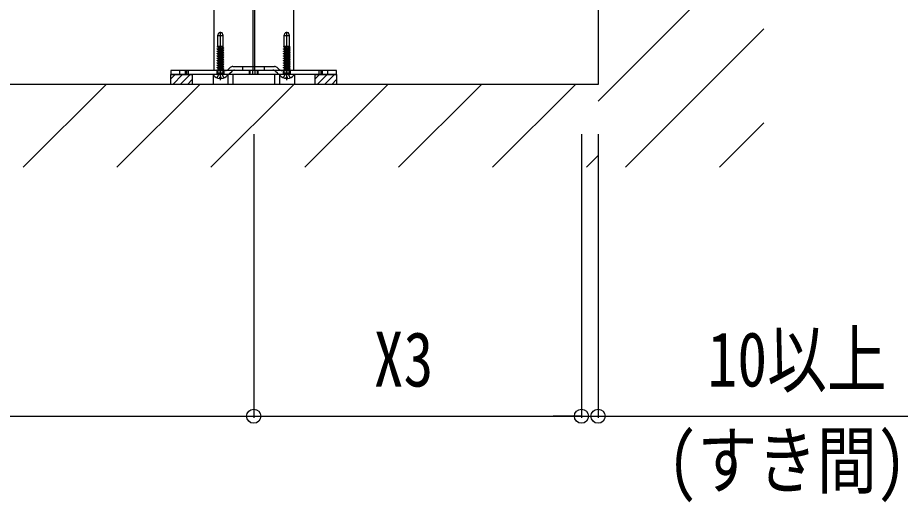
# Model space of a CAD drawing. Units: millimetres, scale not verified. Extents: x -4205 to 4205, y -2970 to 2970.
# Drawn here: x 2402 to 2934, y -1082 to -790 of the extents above; entities that cross this region are included whole.
import ezdxf
from ezdxf.enums import TextEntityAlignment as Align

# ---------------------------------------------------------------- set-up
doc = ezdxf.new("R2010")
doc.units = ezdxf.units.MM
doc.header["$LTSCALE"] = 20
for name, color, linetype in [('0-5_YKK_13', 4, 'Continuous'), ('0-6_YKK_D', 6, 'Continuous'), ('0-8_YSS_K', 3, 'Continuous')]:
    doc.layers.add(name, color=color, linetype=linetype)
doc.styles.add('ＭＳ ゴシック', font='')
doc.styles.get('ＭＳ ゴシック').set_extended_font_data('MS Gothic')

msp = doc.modelspace()

# ---------------------------------------------------------------- linework, layer by layer
at = {"layer": '0-5_YKK_13'}
for p, q in [((2520, -711.7), (2520, -821.7)), ((2543.5, -711.7), (2543.5, -821.7)), ((2544.5, -711.7), (2544.5, -821.7)), ((2568, -711.7), (2568, -821.7)), ((2522.4, -800.5), (2522.95, -799)), ((2522.4, -807), (2522.4, -800.5)), ((2525.05, -799), (2522.95, -799)), ((2524, -827.5), (2524, -798.34)), ((2525.6, -807), (2525.6, -800.5)), ((2562.4, -800.5), (2562.95, -799)), ((2562.4, -807), (2562.4, -800.5)), ((2565.05, -799), (2562.95, -799)), ((2564, -827.5), (2564, -798.34)), ((2565.6, -807), (2565.6, -800.5)), ((2522, -807.29), (2523.69, -807)), ((2522, -807.19), (2523.12, -807)), ((2522, -807.19), (2522.33, -807)), ((2522, -807.29), (2522, -807.19)), ((2522, -807.29), (2522.5, -807.58)), ((2522, -808.6), (2526, -807.91)), ((2522, -808.7), (2526, -808.01)), ((2522, -808.6), (2522.5, -808.31)), ((2522.33, -807), (2525.6, -807)), ((2522.5, -807.58), (2525.02, -807)), ((2522.5, -807.58), (2522.5, -808.2)), ((2522.5, -807.58), (2522.5, -808.31)), ((2522.5, -808.31), (2525.5, -807.62)), ((2522.5, -808.99), (2525.5, -808.3)), ((2525.5, -807), (2525.5, -807.51)), ((2525.5, -807), (2525.5, -807.62)), ((2525.5, -807.62), (2526, -807.91)), ((2525.5, -808.3), (2526, -808.01)), ((2526, -808.01), (2526, -807.91)), ((2562, -807.29), (2563.69, -807)), ((2562, -807.19), (2563.12, -807)), ((2562, -807.19), (2562.33, -807)), ((2562, -807.29), (2562, -807.19)), ((2562, -807.29), (2562.5, -807.58)), ((2562, -808.6), (2566, -807.91)), ((2562, -808.7), (2566, -808.01)), ((2562, -808.6), (2562.5, -808.31)), ((2562.33, -807), (2565.6, -807)), ((2562.5, -807.58), (2565.02, -807)), ((2562.5, -807.58), (2562.5, -808.2)), ((2562.5, -807.58), (2562.5, -808.31)), ((2562.5, -808.31), (2565.5, -807.62)), ((2562.5, -808.99), (2565.5, -808.3)), ((2565.5, -807), (2565.5, -807.51)), ((2565.5, -807), (2565.5, -807.62)), ((2565.5, -807.62), (2566, -807.91)), ((2565.5, -808.3), (2566, -808.01)), ((2566, -808.01), (2566, -807.91)), ((2522, -808.7), (2522, -808.6)), ((2522, -808.7), (2522.5, -808.99)), ((2522, -810.01), (2526, -809.32)), ((2522, -810.11), (2526, -809.42)), ((2522, -810.01), (2522.5, -809.72)), ((2522, -810.11), (2522, -810.01)), ((2522, -810.11), (2522.5, -810.4)), ((2522, -811.42), (2526, -810.73)), ((2522, -811.52), (2526, -810.83)), ((2522, -811.42), (2522.5, -811.13)), ((2522, -811.52), (2522, -811.42)), ((2522, -811.52), (2522.5, -811.81)), ((2522, -812.83), (2526, -812.14)), ((2522, -812.93), (2526, -812.24)), ((2522, -812.83), (2522.5, -812.54)), ((2522, -812.93), (2522, -812.83)), ((2522, -812.93), (2522.5, -813.22)), ((2522, -814.24), (2526, -813.55)), ((2522, -814.34), (2526, -813.65)), ((2522.5, -808.99), (2522.5, -809.72)), ((2525.5, -809.03), (2522.5, -809.72)), ((2522.5, -810.4), (2525.5, -809.71)), ((2522.5, -810.4), (2522.5, -811.13)), ((2522.5, -811.13), (2525.5, -810.44)), ((2522.5, -811.81), (2525.5, -811.12)), ((2522.5, -811.81), (2522.5, -812.54)), ((2525.5, -811.85), (2522.5, -812.54)), ((2522.5, -813.22), (2525.5, -812.53)), ((2522.5, -813.22), (2522.5, -813.95)), ((2522.5, -813.95), (2525.5, -813.26)), ((2522.5, -814.5), (2525.5, -813.81)), ((2525.5, -809.71), (2526, -809.42)), ((2525.5, -809.71), (2525.5, -810.44)), ((2525.5, -810.44), (2526, -810.73)), ((2525.5, -811.12), (2526, -810.83)), ((2525.5, -812.53), (2526, -812.24)), ((2525.5, -812.53), (2525.5, -813.26)), ((2525.5, -813.26), (2526, -813.55)), ((2525.5, -813.94), (2526, -813.65)), ((2526, -809.42), (2526, -809.32)), ((2526, -810.83), (2526, -810.73)), ((2526, -812.24), (2526, -812.14)), ((2526, -813.65), (2526, -813.55)), ((2562, -808.7), (2562, -808.6)), ((2562, -808.7), (2562.5, -808.99)), ((2562, -810.01), (2566, -809.32)), ((2562, -810.11), (2566, -809.42)), ((2562, -810.01), (2562.5, -809.72)), ((2562, -810.11), (2562, -810.01)), ((2562, -810.11), (2562.5, -810.4)), ((2562, -811.42), (2566, -810.73)), ((2562, -811.52), (2566, -810.83)), ((2562, -811.42), (2562.5, -811.13)), ((2562, -811.52), (2562, -811.42)), ((2562, -811.52), (2562.5, -811.81)), ((2562, -812.83), (2566, -812.14)), ((2562, -812.93), (2566, -812.24)), ((2562, -812.83), (2562.5, -812.54)), ((2562, -812.93), (2562, -812.83)), ((2562, -812.93), (2562.5, -813.22)), ((2562, -814.24), (2566, -813.55)), ((2562, -814.34), (2566, -813.65)), ((2562.5, -808.99), (2562.5, -809.72)), ((2565.5, -809.03), (2562.5, -809.72)), ((2562.5, -810.4), (2565.5, -809.71)), ((2562.5, -810.4), (2562.5, -811.13)), ((2562.5, -811.13), (2565.5, -810.44)), ((2562.5, -811.81), (2565.5, -811.12)), ((2562.5, -811.81), (2562.5, -812.54)), ((2565.5, -811.85), (2562.5, -812.54)), ((2562.5, -813.22), (2565.5, -812.53)), ((2562.5, -813.22), (2562.5, -813.95)), ((2562.5, -813.95), (2565.5, -813.26)), ((2562.5, -814.5), (2565.5, -813.81)), ((2565.5, -809.71), (2566, -809.42)), ((2565.5, -809.71), (2565.5, -810.44)), ((2565.5, -810.44), (2566, -810.73)), ((2565.5, -811.12), (2566, -810.83)), ((2565.5, -812.53), (2566, -812.24)), ((2565.5, -812.53), (2565.5, -813.26)), ((2565.5, -813.26), (2566, -813.55)), ((2565.5, -813.94), (2566, -813.65)), ((2566, -809.42), (2566, -809.32)), ((2566, -810.83), (2566, -810.73)), ((2566, -812.24), (2566, -812.14)), ((2566, -813.65), (2566, -813.55)), ((2522, -814.24), (2522.5, -813.95)), ((2522, -814.34), (2522, -814.24)), ((2522, -814.34), (2522.5, -814.63)), ((2522, -815.65), (2526, -814.96)), ((2522, -815.75), (2526, -815.06)), ((2522, -815.65), (2522.5, -815.36)), ((2522, -815.75), (2522, -815.65)), ((2522, -815.75), (2522.5, -816.04)), ((2522, -817.06), (2526, -816.37)), ((2522, -817.16), (2526, -816.47)), ((2522, -817.06), (2522.5, -816.77)), ((2522, -817.16), (2522, -817.06)), ((2522, -817.16), (2522.5, -817.45)), ((2522, -818.47), (2526, -817.78)), ((2522, -818.57), (2526, -817.88)), ((2522, -818.47), (2522.5, -818.18)), ((2522, -818.57), (2522, -818.47)), ((2522, -818.57), (2522.5, -818.86)), ((2522.5, -814.63), (2525.5, -813.94)), ((2522.5, -814.63), (2522.5, -815.36)), ((2525.5, -814.67), (2522.5, -815.36)), ((2522.5, -816.04), (2525.5, -815.35)), ((2522.5, -816.04), (2522.5, -816.77)), ((2522.5, -816.77), (2525.5, -816.08)), ((2522.5, -817.45), (2525.5, -816.76)), ((2522.5, -817.45), (2522.5, -818.18)), ((2525.5, -817.49), (2522.5, -818.18)), ((2522.5, -818.86), (2525.5, -818.17)), ((2522.5, -818.86), (2522.5, -819.59)), ((2522.5, -819.59), (2525.5, -818.9)), ((2525.5, -813.94), (2525.5, -814.67)), ((2525.5, -814.67), (2526, -814.96)), ((2525.5, -815.35), (2526, -815.06)), ((2525.5, -815.35), (2525.5, -816.08)), ((2525.5, -816.08), (2526, -816.37)), ((2525.5, -816.76), (2526, -816.47)), ((2525.5, -818.17), (2526, -817.88)), ((2525.5, -818.17), (2525.5, -818.9)), ((2525.5, -818.9), (2526, -819.19)), ((2526, -815.06), (2526, -814.96)), ((2526, -816.47), (2526, -816.37)), ((2526, -817.88), (2526, -817.78)), ((2562, -814.24), (2562.5, -813.95)), ((2562, -814.34), (2562, -814.24)), ((2562, -814.34), (2562.5, -814.63)), ((2562, -815.65), (2566, -814.96)), ((2562, -815.75), (2566, -815.06)), ((2562, -815.65), (2562.5, -815.36)), ((2562, -815.75), (2562, -815.65)), ((2562, -815.75), (2562.5, -816.04)), ((2562, -817.06), (2566, -816.37)), ((2562, -817.16), (2566, -816.47)), ((2562, -817.06), (2562.5, -816.77)), ((2562, -817.16), (2562, -817.06)), ((2562, -817.16), (2562.5, -817.45)), ((2562, -818.47), (2566, -817.78)), ((2562, -818.57), (2566, -817.88)), ((2562, -818.47), (2562.5, -818.18)), ((2562, -818.57), (2562, -818.47)), ((2562, -818.57), (2562.5, -818.86)), ((2562.5, -814.63), (2565.5, -813.94)), ((2562.5, -814.63), (2562.5, -815.36)), ((2565.5, -814.67), (2562.5, -815.36)), ((2562.5, -816.04), (2565.5, -815.35)), ((2562.5, -816.04), (2562.5, -816.77)), ((2562.5, -816.77), (2565.5, -816.08)), ((2562.5, -817.45), (2565.5, -816.76)), ((2562.5, -817.45), (2562.5, -818.18)), ((2565.5, -817.49), (2562.5, -818.18)), ((2562.5, -818.86), (2565.5, -818.17)), ((2562.5, -818.86), (2562.5, -819.59)), ((2562.5, -819.59), (2565.5, -818.9)), ((2565.5, -813.94), (2565.5, -814.67)), ((2565.5, -814.67), (2566, -814.96)), ((2565.5, -815.35), (2566, -815.06)), ((2565.5, -815.35), (2565.5, -816.08)), ((2565.5, -816.08), (2566, -816.37)), ((2565.5, -816.76), (2566, -816.47)), ((2565.5, -818.17), (2566, -817.88)), ((2565.5, -818.17), (2565.5, -818.9)), ((2565.5, -818.9), (2566, -819.19)), ((2566, -815.06), (2566, -814.96)), ((2566, -816.47), (2566, -816.37)), ((2566, -817.88), (2566, -817.78)), ((2494, -821.7), (2494, -824)), ((2594, -821.7), (2494, -821.7)), ((2594, -824), (2494, -824)), ((2499.25, -821.7), (2499.25, -824)), ((2502.65, -821.7), (2502.65, -824)), ((2503.46, -821.7), (2503.46, -824)), ((2504.75, -824), (2504.75, -821.7)), ((2544, -824), (2507, -824)), ((2507, -824), (2507, -830)), ((2519.5, -824), (2519.5, -830)), ((2568, -821.7), (2520, -821.7)), ((2527.98, -824), (2520.02, -824)), ((2521.75, -821.7), (2521.75, -824)), ((2521.92, -826.08), (2522.85, -824.21)), ((2522, -819.88), (2526, -819.19)), ((2522, -819.98), (2526, -819.29)), ((2522, -819.88), (2522.5, -819.59)), ((2522, -819.98), (2522, -819.88)), ((2522, -819.98), (2522.5, -820.27)), ((2522, -821.29), (2526, -820.6)), ((2522, -821.39), (2526, -820.7)), ((2522, -821.29), (2522.5, -821)), ((2522, -821.39), (2522, -821.29)), ((2522, -821.39), (2522.5, -821.68)), ((2522.5, -820.27), (2525.5, -819.58)), ((2522.5, -820.27), (2522.5, -821)), ((2525.5, -820.31), (2522.5, -821)), ((2522.5, -821.68), (2525.5, -820.98)), ((2522.5, -821.68), (2522.5, -821.69)), ((2522.85, -824.21), (2524, -823.6)), ((2525.5, -819.58), (2526, -819.29)), ((2525.5, -820.99), (2526, -820.7)), ((2525.5, -820.99), (2525.5, -821.69)), ((2525.62, -823.09), (2525.62, -821.69)), ((2525.9, -823.87), (2525.62, -823.09)), ((2526, -819.29), (2526, -819.19)), ((2526, -820.7), (2526, -820.6)), ((2526.25, -824), (2526.25, -821.7)), ((2528.5, -824), (2528.5, -830)), ((2528.67, -821.03), (2529.83, -819.87)), ((2529.63, -823.33), (2530.78, -822.17)), ((2531.45, -819.2), (2556.55, -819.2)), ((2531.5, -824), (2531.5, -830)), ((2532.41, -821.5), (2555.59, -821.5)), ((2537.5, -821.5), (2537.5, -819.2)), ((2541.25, -821.7), (2541.25, -824)), ((2541.75, -821.7), (2541.75, -824)), ((2543.27, -821.7), (2543.27, -824)), ((2581, -824), (2544, -824)), ((2544.69, -821.7), (2544.69, -824)), ((2546.25, -824), (2546.25, -821.7)), ((2546.75, -824), (2546.75, -821.7)), ((2550.5, -821.5), (2550.5, -819.2)), ((2556.5, -824), (2556.5, -830)), ((2558.37, -823.33), (2557.22, -822.17)), ((2559.33, -821.03), (2558.17, -819.87)), ((2559.5, -824), (2559.5, -830)), ((2567.98, -824), (2560.02, -824)), ((2561.75, -821.7), (2561.75, -824)), ((2561.92, -826.08), (2562.85, -824.21)), ((2562, -819.88), (2566, -819.19)), ((2562, -819.98), (2566, -819.29)), ((2562, -819.88), (2562.5, -819.59)), ((2562, -819.98), (2562, -819.88)), ((2562, -819.98), (2562.5, -820.27)), ((2562, -821.29), (2566, -820.6)), ((2562, -821.39), (2566, -820.7)), ((2562, -821.29), (2562.5, -821)), ((2562, -821.39), (2562, -821.29)), ((2562, -821.39), (2562.5, -821.68)), ((2562.18, -824), (2562.18, -824)), ((2562.18, -824), (2562.18, -824)), ((2562.5, -820.27), (2565.5, -819.58)), ((2562.5, -820.27), (2562.5, -821)), ((2565.5, -820.31), (2562.5, -821)), ((2562.5, -821.68), (2565.5, -820.98)), ((2562.5, -821.68), (2562.5, -821.69)), ((2562.85, -824.21), (2564, -823.6)), ((2565.5, -819.58), (2566, -819.29)), ((2565.5, -820.99), (2566, -820.7)), ((2565.5, -820.99), (2565.5, -821.69)), ((2565.62, -823.09), (2565.62, -821.69)), ((2565.9, -823.87), (2565.62, -823.09)), ((2566, -819.29), (2566, -819.19)), ((2566, -820.7), (2566, -820.6)), ((2566.25, -824), (2566.25, -821.7)), ((2568.5, -824), (2568.5, -830)), ((2581, -830), (2581, -824)), ((2583.25, -821.7), (2583.25, -824)), ((2584.54, -821.7), (2584.54, -824)), ((2585.35, -821.7), (2585.35, -824)), ((2588.75, -824), (2588.75, -821.7)), ((2594, -824), (2594, -821.7)), ((2523.57, -826.48), (2523.57, -825.6)), ((2563.57, -826.48), (2563.57, -825.6)), ((2544, -830), (2507, -830)), ((2581, -830), (2544, -830))]:
    msp.add_line(p, q, dxfattribs=at)
for points in [[(2522.4, -800.5), (2525.6, -800.5), (2525.05, -799)], [(2562.4, -800.5), (2565.6, -800.5), (2565.05, -799)], [(2525.5, -808.3), (2525.5, -809.03), (2526, -809.32)], [(2565.5, -808.3), (2565.5, -809.03), (2566, -809.32)], [(2525.5, -811.12), (2525.5, -811.85), (2526, -812.14)], [(2565.5, -811.12), (2565.5, -811.85), (2566, -812.14)], [(2525.5, -816.76), (2525.5, -817.49), (2526, -817.78)], [(2565.5, -816.76), (2565.5, -817.49), (2566, -817.78)], [(2522.1, -823.87), (2522.38, -823.09), (2525.62, -823.09)], [(2522.38, -823.09), (2522.38, -821.69), (2525.62, -821.69)], [(2526.07, -826.08), (2525.14, -824.21), (2524, -823.6)], [(2525.5, -819.58), (2525.5, -820.31), (2526, -820.6)], [(2562.1, -823.87), (2562.38, -823.09), (2565.62, -823.09)], [(2562.38, -823.09), (2562.38, -821.69), (2565.62, -821.69)], [(2566.07, -826.08), (2565.14, -824.21), (2564, -823.6)], [(2565.5, -819.58), (2565.5, -820.31), (2566, -820.6)], [(2524.42, -826.48), (2524.42, -825.6), (2523.57, -825.6)], [(2564.42, -826.48), (2564.42, -825.6), (2563.57, -825.6)]]:
    msp.add_lwpolyline(points, dxfattribs=at)
for centre, radius, start, end in [((2520.02, -824.27), 0.274, 90, 217.7141), ((2524, -821.2), 5.3, 217.7141, 265.4006), ((2521.91, -823.8), 0.2, 270, 340), ((2524, -821.2), 5.3, 274.5994, 322.2859), ((2526.09, -823.8), 0.2, 200, 270), ((2527.05, -819.4), 2.3, 270, 315), ((2527.98, -824.27), 0.274, 322.2859, 90), ((2528, -821.7), 2.3, 270, 315), ((2531.45, -821.5), 2.3, 90, 135), ((2532.41, -823.8), 2.3, 90, 135), ((2555.59, -823.8), 2.3, 45, 90), ((2556.55, -821.5), 2.3, 45, 90), ((2560, -821.7), 2.3, 225, 270), ((2560.95, -819.4), 2.3, 225, 270), ((2560.02, -824.27), 0.274, 90, 217.7141), ((2564, -821.2), 5.3, 217.7141, 265.4006), ((2561.91, -823.8), 0.2, 270, 340), ((2564, -821.2), 5.3, 274.5994, 322.2859), ((2566.09, -823.8), 0.2, 200, 270), ((2567.98, -824.27), 0.274, 322.2859, 90)]:
    msp.add_arc(centre, radius, start, end, dxfattribs=at)
at = {"layer": '0-6_YKK_D'}
for p, q in [((2544, -860), (2544, -1031)), ((2544, -860), (2544, -1031)), ((2741.5, -860), (2741.5, -1031)), ((2741.5, -860), (2741.5, -1031)), ((2751.5, -860), (2751.5, -1031)), ((1844, -1030), (2544, -1030)), ((2544, -1030), (2741.5, -1030)), ((2741.5, -1030), (2724.5, -1030)), ((2741.5, -1030), (2751.5, -1030)), ((2751.5, -1030), (2983.9, -1030))]:
    msp.add_line(p, q, dxfattribs=at)
for centre in [(2544, -1030), (2544, -1030), (2741.5, -1030), (2741.5, -1030), (2751.5, -1030)]:
    msp.add_circle(centre, 4.25, dxfattribs=at)
at = {"layer": '0-8_YSS_K'}
for p, q in [((2751.5, -450), (2751.5, -830)), ((2751.5, -840.06), (2851.5, -740.06)), ((2768.13, -880), (2851.5, -796.63)), ((2494, -826.71), (2496.71, -824)), ((2495.2, -830), (2501.2, -824)), ((2499.69, -830), (2505.69, -824)), ((2581, -826.71), (2583.71, -824)), ((2582.2, -830), (2588.2, -824)), ((2586.69, -830), (2592.69, -824)), ((2504.18, -830), (2507, -827.18)), ((2591.18, -830), (2594, -827.18)), ((2751.5, -830), (902.5, -830)), ((2405.05, -880), (2455.05, -830)), ((2461.62, -880), (2511.62, -830)), ((2518.19, -880), (2568.19, -830)), ((2574.75, -880), (2624.75, -830)), ((2631.32, -880), (2681.32, -830)), ((2687.89, -880), (2737.89, -830)), ((2824.7, -880), (2851.5, -853.2)), ((2744.46, -880), (2751.5, -872.96))]:
    msp.add_line(p, q, dxfattribs=at)
for points in [[(2494, -824), (2507, -824), (2507, -830), (2494, -830)], [(2581, -824), (2594, -824), (2594, -830), (2581, -830)]]:
    msp.add_lwpolyline(points, close=True, dxfattribs=at)

# ---------------------------------------------------------------- texts
at = {"layer": '0-6_YKK_D', "style": 'ＭＳ ゴシック', "width": 0.8}
for s, p in [('10以上', (2817.5, -1022)), ('X3', (2616.35, -1022)), ('(すき間)', (2793.5, -1083))]:
    msp.add_text(s, height=32.99, dxfattribs=at).set_placement(p, align=Align.BOTTOM_LEFT)

doc.saveas('drawing.dxf')
